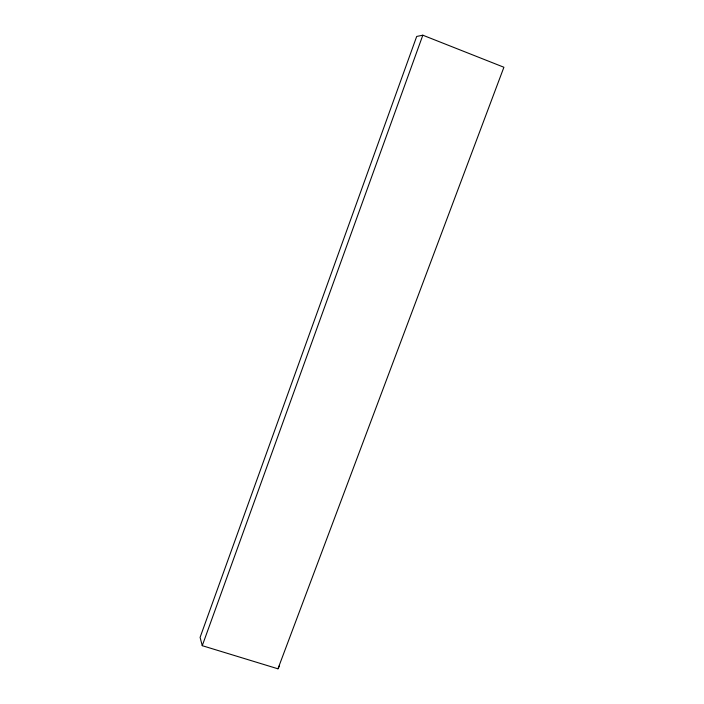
<?xml version="1.0" encoding="UTF-8"?>
<svg xmlns="http://www.w3.org/2000/svg" width="704" height="704" viewBox="0 0 704 704"><rect width="100%" height="100%" fill="white"/><g stroke="black" fill="none" stroke-linecap="round" stroke-linejoin="round"><path stroke-width="1.06" d="M202.259 645.682L422.831 35.2L503.906 67.25L277.957 668.8L202.259 645.682L200.094 637.384L416.689 36.45L422.831 35.2M279.25 666.046A54.375 24.798 19.8 0 1 277.957 668.8"/></g></svg>
